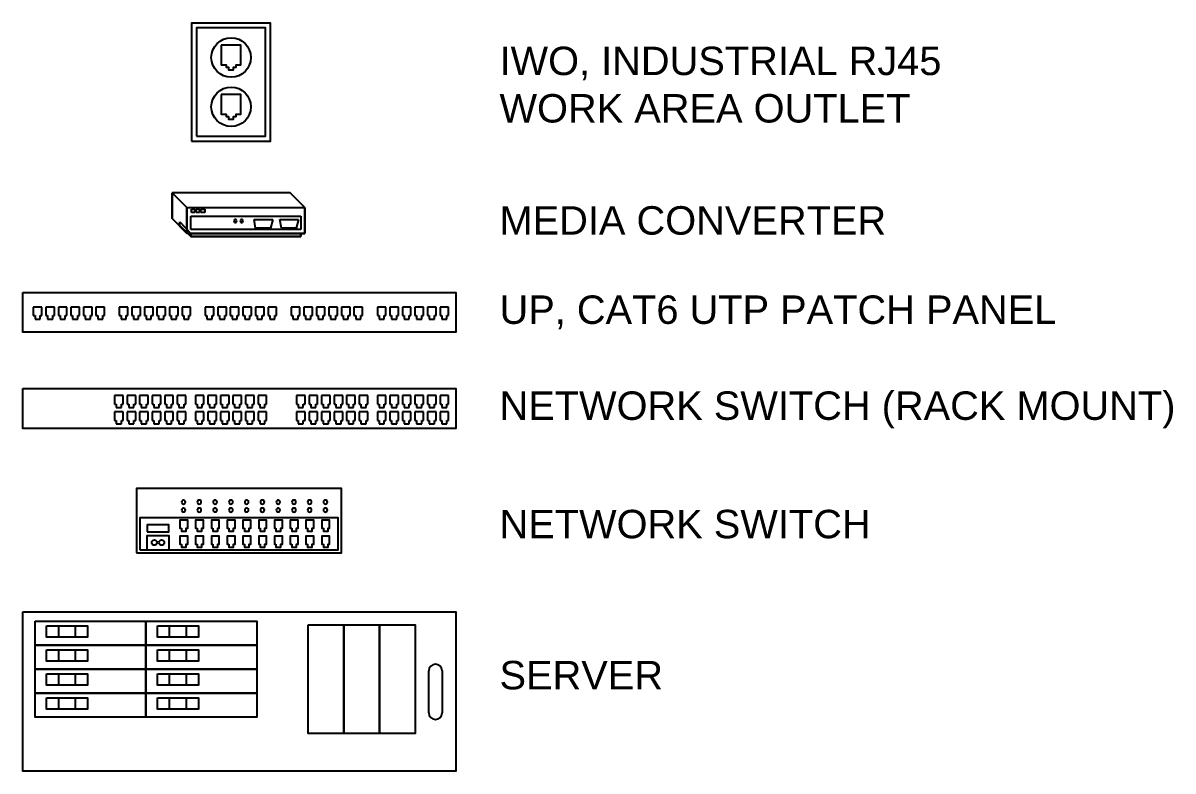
# Paper-space layout 'Sample Network Drawing - A1 Sheet' of a CAD drawing. Extents: x 49 to 806, y 22 to 564.
# Drawn here: x 704 to 805, y 345.1 to 410.8 of the extents above; entities that cross this region are included whole.
import ezdxf

# ---------------------------------------------------------------- set-up
doc = ezdxf.new("R2010")
doc.units = 0
doc.layers.add('N-ANNO-TEXT', color=2, linetype='Continuous', lineweight=18)
doc.layers.add('N-EQPM', color=4, linetype='Continuous', lineweight=25)
doc.styles.add('_CGS_2-5_NOTES', font='arial.ttf', dxfattribs={"height": 2.5})

psp = doc.layouts.new('Sample Network Drawing - A1 Sheet')

# ---------------------------------------------------------------- linework, layer by layer
at = {"layer": 'N-EQPM'}
for p, q in [((727.49, 395.88), (717.14, 395.88)), ((717.14, 395.88), (718.44, 394.58)), ((717.14, 393.62), (717.14, 395.88)), ((717.14, 395.88), (718.44, 394.58)), ((727.49, 395.88), (717.14, 395.88)), ((717.14, 395.88), (717.14, 393.62)), ((728.79, 394.58), (727.49, 395.88)), ((728.79, 394.58), (727.49, 395.88)), ((718.44, 392.31), (718.44, 394.58)), ((718.44, 394.58), (728.79, 394.58)), ((718.44, 394.58), (728.79, 394.58)), ((718.44, 394.58), (718.44, 392.31)), ((718.85, 394.16), (718.85, 394.44)), ((718.85, 394.44), (719.13, 394.44)), ((719.13, 394.16), (718.85, 394.16)), ((719.13, 394.44), (719.13, 394.16)), ((719.26, 394.16), (719.26, 394.44)), ((719.26, 394.44), (719.54, 394.44)), ((719.54, 394.16), (719.26, 394.16)), ((719.54, 394.44), (719.54, 394.16)), ((719.67, 394.16), (719.67, 394.44)), ((719.67, 394.44), (720.02, 394.44)), ((720.02, 394.16), (719.67, 394.16)), ((720.02, 394.44), (720.02, 394.16)), ((728.79, 394.58), (728.79, 392.31)), ((728.79, 394.58), (728.79, 394.58)), ((728.79, 392.31), (728.79, 394.58)), ((718.44, 392.31), (717.14, 393.62)), ((717.14, 393.62), (718.78, 392.04)), ((717.82, 393), (717.82, 393.34)), ((717.82, 393.34), (718.78, 392.31)), ((718.78, 392.04), (717.82, 393)), ((718.78, 392.66), (718.78, 393.82)), ((718.78, 393.82), (728.45, 393.82)), ((722.62, 393.55), (722.55, 393.41)), ((722.55, 393.41), (722.62, 393.27)), ((722.76, 393.55), (722.62, 393.55)), ((722.62, 393.27), (722.76, 393.27)), ((722.83, 393.41), (722.76, 393.55)), ((722.76, 393.27), (722.83, 393.41)), ((723.17, 393.55), (723.1, 393.41)), ((723.1, 393.41), (723.17, 393.27)), ((723.31, 393.55), (723.17, 393.55)), ((723.17, 393.27), (723.31, 393.27)), ((723.38, 393.41), (723.31, 393.55)), ((723.31, 393.27), (723.38, 393.41)), ((724.47, 392.79), (724.34, 393.55)), ((724.34, 393.55), (725.98, 393.55)), ((725.98, 393.55), (725.78, 392.79)), ((726.74, 392.79), (726.6, 393.55)), ((726.6, 393.55), (728.24, 393.55)), ((728.24, 393.55), (728.04, 392.79)), ((728.45, 393.82), (728.45, 392.66)), ((728.79, 392.31), (718.44, 392.31)), ((718.44, 392.31), (718.44, 392.31)), ((728.45, 392.66), (718.78, 392.66)), ((718.78, 392.31), (718.78, 392.04)), ((718.78, 392.04), (718.78, 392.31)), ((718.78, 392.31), (728.45, 392.31)), ((718.78, 392.04), (718.78, 392.04)), ((728.45, 392.04), (718.78, 392.04)), ((718.78, 392.04), (728.45, 392.04)), ((725.78, 392.79), (724.47, 392.79)), ((728.04, 392.79), (726.74, 392.79)), ((728.45, 392.66), (728.45, 392.66)), ((728.45, 392.31), (728.45, 392.04)), ((728.45, 392.04), (728.45, 392.31)), ((728.45, 392.31), (728.79, 392.31)), ((728.45, 392.04), (728.45, 392.04)), ((728.79, 392.31), (728.79, 392.31)), ((739.68, 350.17), (739.68, 353.87)), ((740.85, 353.87), (740.85, 350.17))]:
    psp.add_line(p, q, dxfattribs=at)
at = {"layer": 'N-EQPM', "linetype": 'Continuous'}
for p, q in [((705.7, 385.84), (704.94, 385.84)), ((704.94, 385.84), (704.94, 385.09)), ((705.7, 385.09), (705.7, 385.84)), ((706.8, 385.84), (706.05, 385.84)), ((706.05, 385.84), (706.05, 385.09)), ((706.8, 385.09), (706.8, 385.84)), ((707.9, 385.84), (707.15, 385.84)), ((707.15, 385.84), (707.15, 385.09)), ((707.9, 385.09), (707.9, 385.84)), ((709.01, 385.84), (708.25, 385.84)), ((708.25, 385.84), (708.25, 385.09)), ((709.01, 385.09), (709.01, 385.84)), ((710.11, 385.84), (709.35, 385.84)), ((709.35, 385.84), (709.35, 385.09)), ((710.11, 385.09), (710.11, 385.84)), ((711.21, 385.84), (710.45, 385.84)), ((710.45, 385.84), (710.45, 385.09)), ((711.21, 385.09), (711.21, 385.84)), ((713.25, 385.84), (712.5, 385.84)), ((712.5, 385.84), (712.5, 385.09)), ((713.25, 385.09), (713.25, 385.84)), ((714.35, 385.84), (713.6, 385.84)), ((713.6, 385.84), (713.6, 385.09)), ((714.35, 385.09), (714.35, 385.84)), ((715.46, 385.84), (714.7, 385.84)), ((714.7, 385.84), (714.7, 385.09)), ((715.46, 385.09), (715.46, 385.84)), ((716.56, 385.84), (715.8, 385.84)), ((715.8, 385.84), (715.8, 385.09)), ((716.56, 385.09), (716.56, 385.84)), ((717.66, 385.84), (716.91, 385.84)), ((716.91, 385.84), (716.91, 385.09)), ((717.66, 385.09), (717.66, 385.84)), ((718.76, 385.84), (718.01, 385.84)), ((718.01, 385.84), (718.01, 385.09)), ((718.76, 385.09), (718.76, 385.84)), ((720.81, 385.84), (720.05, 385.84)), ((720.05, 385.84), (720.05, 385.09)), ((720.81, 385.09), (720.81, 385.84)), ((721.91, 385.84), (721.15, 385.84)), ((721.15, 385.84), (721.15, 385.09)), ((721.91, 385.09), (721.91, 385.84)), ((723.01, 385.84), (722.25, 385.84)), ((722.25, 385.84), (722.25, 385.09)), ((723.01, 385.09), (723.01, 385.84)), ((724.11, 385.84), (723.36, 385.84)), ((723.36, 385.84), (723.36, 385.09)), ((724.11, 385.09), (724.11, 385.84)), ((725.21, 385.84), (724.46, 385.84)), ((724.46, 385.84), (724.46, 385.09)), ((725.21, 385.09), (725.21, 385.84)), ((726.31, 385.84), (725.56, 385.84)), ((725.56, 385.84), (725.56, 385.09)), ((726.31, 385.09), (726.31, 385.84)), ((728.36, 385.84), (727.6, 385.84)), ((727.6, 385.84), (727.6, 385.09)), ((728.36, 385.09), (728.36, 385.84)), ((729.46, 385.84), (728.71, 385.84)), ((728.71, 385.84), (728.71, 385.09)), ((729.46, 385.09), (729.46, 385.84)), ((730.56, 385.84), (729.81, 385.84)), ((729.81, 385.84), (729.81, 385.09)), ((730.56, 385.09), (730.56, 385.84)), ((731.66, 385.84), (730.91, 385.84)), ((730.91, 385.84), (730.91, 385.09)), ((731.66, 385.09), (731.66, 385.84)), ((732.77, 385.84), (732.01, 385.84)), ((732.01, 385.84), (732.01, 385.09)), ((732.77, 385.09), (732.77, 385.84)), ((733.87, 385.84), (733.11, 385.84)), ((733.11, 385.84), (733.11, 385.09)), ((733.87, 385.09), (733.87, 385.84)), ((735.91, 385.84), (735.16, 385.84)), ((735.16, 385.84), (735.16, 385.09)), ((735.91, 385.09), (735.91, 385.84)), ((737.01, 385.84), (736.26, 385.84)), ((736.26, 385.84), (736.26, 385.09)), ((737.01, 385.09), (737.01, 385.84)), ((738.11, 385.84), (737.36, 385.84)), ((737.36, 385.84), (737.36, 385.09)), ((738.11, 385.09), (738.11, 385.84)), ((739.22, 385.84), (738.46, 385.84)), ((738.46, 385.84), (738.46, 385.09)), ((739.22, 385.09), (739.22, 385.84)), ((740.32, 385.84), (739.56, 385.84)), ((739.56, 385.84), (739.56, 385.09)), ((740.32, 385.09), (740.32, 385.84)), ((741.42, 385.84), (740.67, 385.84)), ((740.67, 385.84), (740.67, 385.09)), ((741.42, 385.09), (741.42, 385.84)), ((704.94, 385.09), (705.1, 385.09)), ((705.1, 385.09), (705.1, 384.79)), ((705.1, 384.79), (705.55, 384.79)), ((705.55, 384.79), (705.55, 385.09)), ((705.55, 385.09), (705.7, 385.09)), ((706.05, 385.09), (706.2, 385.09)), ((706.2, 385.09), (706.2, 384.79)), ((706.2, 384.79), (706.65, 384.79)), ((706.65, 384.79), (706.65, 385.09)), ((706.65, 385.09), (706.8, 385.09)), ((707.15, 385.09), (707.3, 385.09)), ((707.3, 385.09), (707.3, 384.79)), ((707.3, 384.79), (707.75, 384.79)), ((707.75, 384.79), (707.75, 385.09)), ((707.75, 385.09), (707.9, 385.09)), ((708.25, 385.09), (708.4, 385.09)), ((708.4, 385.09), (708.4, 384.79)), ((708.4, 384.79), (708.85, 384.79)), ((708.85, 384.79), (708.85, 385.09)), ((708.85, 385.09), (709.01, 385.09)), ((709.35, 385.09), (709.5, 385.09)), ((709.5, 385.09), (709.5, 384.79)), ((709.5, 384.79), (709.96, 384.79)), ((709.96, 384.79), (709.96, 385.09)), ((709.96, 385.09), (710.11, 385.09)), ((710.45, 385.09), (710.61, 385.09)), ((710.61, 385.09), (710.61, 384.79)), ((710.61, 384.79), (711.06, 384.79)), ((711.06, 384.79), (711.06, 385.09)), ((711.06, 385.09), (711.21, 385.09)), ((712.5, 385.09), (712.65, 385.09)), ((712.65, 385.09), (712.65, 384.79)), ((712.65, 384.79), (713.1, 384.79)), ((713.1, 384.79), (713.1, 385.09)), ((713.1, 385.09), (713.25, 385.09)), ((713.6, 385.09), (713.75, 385.09)), ((713.75, 385.09), (713.75, 384.79)), ((713.75, 384.79), (714.2, 384.79)), ((714.2, 384.79), (714.2, 385.09)), ((714.2, 385.09), (714.35, 385.09)), ((714.7, 385.09), (714.85, 385.09)), ((714.85, 385.09), (714.85, 384.79)), ((714.85, 384.79), (715.31, 384.79)), ((715.31, 384.79), (715.31, 385.09)), ((715.31, 385.09), (715.46, 385.09)), ((715.8, 385.09), (715.95, 385.09)), ((715.95, 385.09), (715.95, 384.79)), ((715.95, 384.79), (716.41, 384.79)), ((716.41, 384.79), (716.41, 385.09)), ((716.41, 385.09), (716.56, 385.09)), ((716.91, 385.09), (717.06, 385.09)), ((717.06, 385.09), (717.06, 384.79)), ((717.06, 384.79), (717.51, 384.79)), ((717.51, 384.79), (717.51, 385.09)), ((717.51, 385.09), (717.66, 385.09)), ((718.01, 385.09), (718.16, 385.09)), ((718.16, 385.09), (718.16, 384.79)), ((718.16, 384.79), (718.61, 384.79)), ((718.61, 384.79), (718.61, 385.09)), ((718.61, 385.09), (718.76, 385.09)), ((720.05, 385.09), (720.2, 385.09)), ((720.2, 385.09), (720.2, 384.79)), ((720.2, 384.79), (720.65, 384.79)), ((720.65, 384.79), (720.65, 385.09)), ((720.65, 385.09), (720.81, 385.09)), ((721.15, 385.09), (721.3, 385.09)), ((721.3, 385.09), (721.3, 384.79)), ((721.3, 384.79), (721.76, 384.79)), ((721.76, 384.79), (721.76, 385.09)), ((721.76, 385.09), (721.91, 385.09)), ((722.25, 385.09), (722.41, 385.09)), ((722.41, 385.09), (722.41, 384.79)), ((722.41, 384.79), (722.86, 384.79)), ((722.86, 384.79), (722.86, 385.09)), ((722.86, 385.09), (723.01, 385.09)), ((723.36, 385.09), (723.51, 385.09)), ((723.51, 385.09), (723.51, 384.79)), ((723.51, 384.79), (723.96, 384.79)), ((723.96, 384.79), (723.96, 385.09)), ((723.96, 385.09), (724.11, 385.09)), ((724.46, 385.09), (724.61, 385.09)), ((724.61, 385.09), (724.61, 384.79)), ((724.61, 384.79), (725.06, 384.79)), ((725.06, 384.79), (725.06, 385.09)), ((725.06, 385.09), (725.21, 385.09)), ((725.56, 385.09), (725.71, 385.09)), ((725.71, 385.09), (725.71, 384.79)), ((725.71, 384.79), (726.16, 384.79)), ((726.16, 384.79), (726.16, 385.09)), ((726.16, 385.09), (726.31, 385.09)), ((727.6, 385.09), (727.75, 385.09)), ((727.75, 385.09), (727.75, 384.79)), ((727.75, 384.79), (728.21, 384.79)), ((728.21, 384.79), (728.21, 385.09)), ((728.21, 385.09), (728.36, 385.09)), ((728.71, 385.09), (728.86, 385.09)), ((728.86, 385.09), (728.86, 384.79)), ((728.86, 384.79), (729.31, 384.79)), ((729.31, 384.79), (729.31, 385.09)), ((729.31, 385.09), (729.46, 385.09)), ((729.81, 385.09), (729.96, 385.09)), ((729.96, 385.09), (729.96, 384.79)), ((729.96, 384.79), (730.41, 384.79)), ((730.41, 384.79), (730.41, 385.09)), ((730.41, 385.09), (730.56, 385.09)), ((730.91, 385.09), (731.06, 385.09)), ((731.06, 385.09), (731.06, 384.79)), ((731.06, 384.79), (731.51, 384.79)), ((731.51, 384.79), (731.51, 385.09)), ((731.51, 385.09), (731.66, 385.09)), ((732.01, 385.09), (732.16, 385.09)), ((732.16, 385.09), (732.16, 384.79)), ((732.16, 384.79), (732.61, 384.79)), ((732.61, 384.79), (732.61, 385.09)), ((732.61, 385.09), (732.77, 385.09)), ((733.11, 385.09), (733.26, 385.09)), ((733.26, 385.09), (733.26, 384.79)), ((733.26, 384.79), (733.72, 384.79)), ((733.72, 384.79), (733.72, 385.09)), ((733.72, 385.09), (733.87, 385.09)), ((735.16, 385.09), (735.31, 385.09)), ((735.31, 385.09), (735.31, 384.79)), ((735.31, 384.79), (735.76, 384.79)), ((735.76, 384.79), (735.76, 385.09)), ((735.76, 385.09), (735.91, 385.09)), ((736.26, 385.09), (736.41, 385.09)), ((736.41, 385.09), (736.41, 384.79)), ((736.41, 384.79), (736.86, 384.79)), ((736.86, 384.79), (736.86, 385.09)), ((736.86, 385.09), (737.01, 385.09)), ((737.36, 385.09), (737.51, 385.09)), ((737.51, 385.09), (737.51, 384.79)), ((737.51, 384.79), (737.96, 384.79)), ((737.96, 384.79), (737.96, 385.09)), ((737.96, 385.09), (738.11, 385.09)), ((738.46, 385.09), (738.61, 385.09)), ((738.61, 385.09), (738.61, 384.79)), ((738.61, 384.79), (739.07, 384.79)), ((739.07, 384.79), (739.07, 385.09)), ((739.07, 385.09), (739.22, 385.09)), ((739.56, 385.09), (739.71, 385.09)), ((739.71, 385.09), (739.71, 384.79)), ((739.71, 384.79), (740.17, 384.79)), ((740.17, 384.79), (740.17, 385.09)), ((740.17, 385.09), (740.32, 385.09)), ((740.67, 385.09), (740.82, 385.09)), ((740.82, 385.09), (740.82, 384.79)), ((740.82, 384.79), (741.27, 384.79)), ((741.27, 384.79), (741.27, 385.09)), ((741.27, 385.09), (741.42, 385.09)), ((712.83, 378.08), (712.08, 378.08)), ((712.08, 378.08), (712.08, 377.32)), ((712.83, 377.32), (712.83, 378.08)), ((713.94, 378.08), (713.18, 378.08)), ((713.18, 378.08), (713.18, 377.32)), ((713.94, 377.32), (713.94, 378.08)), ((715.04, 378.08), (714.28, 378.08)), ((714.28, 378.08), (714.28, 377.32)), ((715.04, 377.32), (715.04, 378.08)), ((716.14, 378.08), (715.38, 378.08)), ((715.38, 378.08), (715.38, 377.32)), ((716.14, 377.32), (716.14, 378.08)), ((717.24, 378.08), (716.49, 378.08)), ((716.49, 378.08), (716.49, 377.32)), ((717.24, 377.32), (717.24, 378.08)), ((718.34, 378.08), (717.59, 378.08)), ((717.59, 378.08), (717.59, 377.32)), ((718.34, 377.32), (718.34, 378.08)), ((719.93, 378.08), (719.18, 378.08)), ((719.18, 378.08), (719.18, 377.32)), ((719.93, 377.32), (719.93, 378.08)), ((721.03, 378.08), (720.28, 378.08)), ((720.28, 378.08), (720.28, 377.32)), ((721.03, 377.32), (721.03, 378.08)), ((722.14, 378.08), (721.38, 378.08)), ((721.38, 378.08), (721.38, 377.32)), ((722.14, 377.32), (722.14, 378.08)), ((723.24, 378.08), (722.48, 378.08)), ((722.48, 378.08), (722.48, 377.32)), ((723.24, 377.32), (723.24, 378.08)), ((724.34, 378.08), (723.59, 378.08)), ((723.59, 378.08), (723.59, 377.32)), ((724.34, 377.32), (724.34, 378.08)), ((725.44, 378.08), (724.69, 378.08)), ((724.69, 378.08), (724.69, 377.32)), ((725.44, 377.32), (725.44, 378.08)), ((728.81, 378.08), (728.06, 378.08)), ((728.06, 378.08), (728.06, 377.32)), ((728.81, 377.32), (728.81, 378.08)), ((729.91, 378.08), (729.16, 378.08)), ((729.16, 378.08), (729.16, 377.32)), ((729.91, 377.32), (729.91, 378.08)), ((731.02, 378.08), (730.26, 378.08)), ((730.26, 378.08), (730.26, 377.32)), ((731.02, 377.32), (731.02, 378.08)), ((732.12, 378.08), (731.36, 378.08)), ((731.36, 378.08), (731.36, 377.32)), ((732.12, 377.32), (732.12, 378.08)), ((733.22, 378.08), (732.46, 378.08)), ((732.46, 378.08), (732.46, 377.32)), ((733.22, 377.32), (733.22, 378.08)), ((734.32, 378.08), (733.57, 378.08)), ((733.57, 378.08), (733.57, 377.32)), ((734.32, 377.32), (734.32, 378.08)), ((735.91, 378.08), (735.16, 378.08)), ((735.16, 378.08), (735.16, 377.32)), ((735.91, 377.32), (735.91, 378.08)), ((737.01, 378.08), (736.26, 378.08)), ((736.26, 378.08), (736.26, 377.32)), ((737.01, 377.32), (737.01, 378.08)), ((738.11, 378.08), (737.36, 378.08)), ((737.36, 378.08), (737.36, 377.32)), ((738.11, 377.32), (738.11, 378.08)), ((739.22, 378.08), (738.46, 378.08)), ((738.46, 378.08), (738.46, 377.32)), ((739.22, 377.32), (739.22, 378.08)), ((740.32, 378.08), (739.56, 378.08)), ((739.56, 378.08), (739.56, 377.32)), ((740.32, 377.32), (740.32, 378.08)), ((741.42, 378.08), (740.67, 378.08)), ((740.67, 378.08), (740.67, 377.32)), ((741.42, 377.32), (741.42, 378.08)), ((712.08, 377.32), (712.23, 377.32)), ((712.23, 377.32), (712.23, 377.02)), ((712.23, 377.02), (712.68, 377.02)), ((712.68, 377.02), (712.68, 377.32)), ((712.68, 377.32), (712.83, 377.32)), ((713.18, 377.32), (713.33, 377.32)), ((713.33, 377.32), (713.33, 377.02)), ((713.33, 377.02), (713.78, 377.02)), ((713.78, 377.02), (713.78, 377.32)), ((713.78, 377.32), (713.94, 377.32)), ((714.28, 377.32), (714.43, 377.32)), ((714.43, 377.32), (714.43, 377.02)), ((714.43, 377.02), (714.89, 377.02)), ((714.89, 377.02), (714.89, 377.32)), ((714.89, 377.32), (715.04, 377.32)), ((715.38, 377.32), (715.54, 377.32)), ((715.54, 377.32), (715.54, 377.02)), ((715.54, 377.02), (715.99, 377.02)), ((715.99, 377.02), (715.99, 377.32)), ((715.99, 377.32), (716.14, 377.32)), ((716.49, 377.32), (716.64, 377.32)), ((716.64, 377.32), (716.64, 377.02)), ((716.64, 377.02), (717.09, 377.02)), ((717.09, 377.02), (717.09, 377.32)), ((717.09, 377.32), (717.24, 377.32)), ((717.59, 377.32), (717.74, 377.32)), ((717.74, 377.32), (717.74, 377.02)), ((717.74, 377.02), (718.19, 377.02)), ((718.19, 377.02), (718.19, 377.32)), ((718.19, 377.32), (718.34, 377.32)), ((719.18, 377.32), (719.33, 377.32)), ((719.33, 377.32), (719.33, 377.02)), ((719.33, 377.02), (719.78, 377.02)), ((719.78, 377.02), (719.78, 377.32)), ((719.78, 377.32), (719.93, 377.32)), ((720.28, 377.32), (720.43, 377.32)), ((720.43, 377.32), (720.43, 377.02)), ((720.43, 377.02), (720.88, 377.02)), ((720.88, 377.02), (720.88, 377.32)), ((720.88, 377.32), (721.03, 377.32)), ((721.38, 377.32), (721.53, 377.32)), ((721.53, 377.32), (721.53, 377.02)), ((721.53, 377.02), (721.99, 377.02)), ((721.99, 377.02), (721.99, 377.32)), ((721.99, 377.32), (722.14, 377.32)), ((722.48, 377.32), (722.63, 377.32)), ((722.63, 377.32), (722.63, 377.02)), ((722.63, 377.02), (723.09, 377.02)), ((723.09, 377.02), (723.09, 377.32)), ((723.09, 377.32), (723.24, 377.32)), ((723.59, 377.32), (723.74, 377.32)), ((723.74, 377.32), (723.74, 377.02)), ((723.74, 377.02), (724.19, 377.02)), ((724.19, 377.02), (724.19, 377.32)), ((724.19, 377.32), (724.34, 377.32)), ((724.69, 377.32), (724.84, 377.32)), ((724.84, 377.32), (724.84, 377.02)), ((724.84, 377.02), (725.29, 377.02)), ((725.29, 377.02), (725.29, 377.32)), ((725.29, 377.32), (725.44, 377.32)), ((728.06, 377.32), (728.21, 377.32)), ((728.21, 377.32), (728.21, 377.02)), ((728.21, 377.02), (728.66, 377.02)), ((728.66, 377.02), (728.66, 377.32)), ((728.66, 377.32), (728.81, 377.32)), ((729.16, 377.32), (729.31, 377.32)), ((729.31, 377.32), (729.31, 377.02)), ((729.31, 377.02), (729.76, 377.02)), ((729.76, 377.02), (729.76, 377.32)), ((729.76, 377.32), (729.91, 377.32)), ((730.26, 377.32), (730.41, 377.32)), ((730.41, 377.32), (730.41, 377.02)), ((730.41, 377.02), (730.86, 377.02)), ((730.86, 377.02), (730.86, 377.32)), ((730.86, 377.32), (731.02, 377.32)), ((731.36, 377.32), (731.51, 377.32)), ((731.51, 377.32), (731.51, 377.02)), ((731.51, 377.02), (731.97, 377.02)), ((731.97, 377.02), (731.97, 377.32)), ((731.97, 377.32), (732.12, 377.32)), ((732.46, 377.32), (732.62, 377.32)), ((732.62, 377.32), (732.62, 377.02)), ((732.62, 377.02), (733.07, 377.02)), ((733.07, 377.02), (733.07, 377.32)), ((733.07, 377.32), (733.22, 377.32)), ((733.57, 377.32), (733.72, 377.32)), ((733.72, 377.32), (733.72, 377.02)), ((733.72, 377.02), (734.17, 377.02)), ((734.17, 377.02), (734.17, 377.32)), ((734.17, 377.32), (734.32, 377.32)), ((735.16, 377.32), (735.31, 377.32)), ((735.31, 377.32), (735.31, 377.02)), ((735.31, 377.02), (735.76, 377.02)), ((735.76, 377.02), (735.76, 377.32)), ((735.76, 377.32), (735.91, 377.32)), ((736.26, 377.32), (736.41, 377.32)), ((736.41, 377.32), (736.41, 377.02)), ((736.41, 377.02), (736.86, 377.02)), ((736.86, 377.02), (736.86, 377.32)), ((736.86, 377.32), (737.01, 377.32)), ((737.36, 377.32), (737.51, 377.32)), ((737.51, 377.32), (737.51, 377.02)), ((737.51, 377.02), (737.96, 377.02)), ((737.96, 377.02), (737.96, 377.32)), ((737.96, 377.32), (738.11, 377.32)), ((738.46, 377.32), (738.61, 377.32)), ((738.61, 377.32), (738.61, 377.02)), ((738.61, 377.02), (739.07, 377.02)), ((739.07, 377.02), (739.07, 377.32)), ((739.07, 377.32), (739.22, 377.32)), ((739.56, 377.32), (739.71, 377.32)), ((739.71, 377.32), (739.71, 377.02)), ((739.71, 377.02), (740.17, 377.02)), ((740.17, 377.02), (740.17, 377.32)), ((740.17, 377.32), (740.32, 377.32)), ((740.67, 377.32), (740.82, 377.32)), ((740.82, 377.32), (740.82, 377.02)), ((740.82, 377.02), (741.27, 377.02)), ((741.27, 377.02), (741.27, 377.32)), ((741.27, 377.32), (741.42, 377.32)), ((712.83, 376.62), (712.08, 376.62)), ((712.08, 376.62), (712.08, 375.87)), ((712.08, 375.87), (712.23, 375.87)), ((712.23, 375.87), (712.23, 375.57)), ((712.68, 375.57), (712.68, 375.87)), ((712.68, 375.87), (712.83, 375.87)), ((712.83, 375.87), (712.83, 376.62)), ((713.94, 376.62), (713.18, 376.62)), ((713.18, 376.62), (713.18, 375.87)), ((713.18, 375.87), (713.33, 375.87)), ((713.33, 375.87), (713.33, 375.57)), ((713.78, 375.57), (713.78, 375.87)), ((713.78, 375.87), (713.94, 375.87)), ((713.94, 375.87), (713.94, 376.62)), ((715.04, 376.62), (714.28, 376.62)), ((714.28, 376.62), (714.28, 375.87)), ((714.28, 375.87), (714.43, 375.87)), ((714.43, 375.87), (714.43, 375.57)), ((714.89, 375.57), (714.89, 375.87)), ((714.89, 375.87), (715.04, 375.87)), ((715.04, 375.87), (715.04, 376.62)), ((716.14, 376.62), (715.38, 376.62)), ((715.38, 376.62), (715.38, 375.87)), ((715.38, 375.87), (715.54, 375.87)), ((715.54, 375.87), (715.54, 375.57)), ((715.99, 375.57), (715.99, 375.87)), ((715.99, 375.87), (716.14, 375.87)), ((716.14, 375.87), (716.14, 376.62)), ((717.24, 376.62), (716.49, 376.62)), ((716.49, 376.62), (716.49, 375.87)), ((716.49, 375.87), (716.64, 375.87)), ((716.64, 375.87), (716.64, 375.57)), ((717.09, 375.57), (717.09, 375.87)), ((717.09, 375.87), (717.24, 375.87)), ((717.24, 375.87), (717.24, 376.62)), ((718.34, 376.62), (717.59, 376.62)), ((717.59, 376.62), (717.59, 375.87)), ((717.59, 375.87), (717.74, 375.87)), ((717.74, 375.87), (717.74, 375.57)), ((718.19, 375.57), (718.19, 375.87)), ((718.19, 375.87), (718.34, 375.87)), ((718.34, 375.87), (718.34, 376.62)), ((719.93, 376.62), (719.18, 376.62)), ((719.18, 376.62), (719.18, 375.87)), ((719.18, 375.87), (719.33, 375.87)), ((719.33, 375.87), (719.33, 375.57)), ((719.78, 375.57), (719.78, 375.87)), ((719.78, 375.87), (719.93, 375.87)), ((719.93, 375.87), (719.93, 376.62)), ((721.03, 376.62), (720.28, 376.62)), ((720.28, 376.62), (720.28, 375.87)), ((720.28, 375.87), (720.43, 375.87)), ((720.43, 375.87), (720.43, 375.57)), ((720.88, 375.57), (720.88, 375.87)), ((720.88, 375.87), (721.03, 375.87)), ((721.03, 375.87), (721.03, 376.62)), ((722.14, 376.62), (721.38, 376.62)), ((721.38, 376.62), (721.38, 375.87)), ((721.38, 375.87), (721.53, 375.87)), ((721.53, 375.87), (721.53, 375.57)), ((721.99, 375.57), (721.99, 375.87)), ((721.99, 375.87), (722.14, 375.87)), ((722.14, 375.87), (722.14, 376.62)), ((723.24, 376.62), (722.48, 376.62)), ((722.48, 376.62), (722.48, 375.87)), ((722.48, 375.87), (722.63, 375.87)), ((722.63, 375.87), (722.63, 375.57)), ((723.09, 375.57), (723.09, 375.87)), ((723.09, 375.87), (723.24, 375.87)), ((723.24, 375.87), (723.24, 376.62)), ((724.34, 376.62), (723.59, 376.62)), ((723.59, 376.62), (723.59, 375.87)), ((723.59, 375.87), (723.74, 375.87)), ((723.74, 375.87), (723.74, 375.57)), ((724.19, 375.57), (724.19, 375.87)), ((724.19, 375.87), (724.34, 375.87)), ((724.34, 375.87), (724.34, 376.62)), ((725.44, 376.62), (724.69, 376.62)), ((724.69, 376.62), (724.69, 375.87)), ((724.69, 375.87), (724.84, 375.87)), ((724.84, 375.87), (724.84, 375.57)), ((725.29, 375.57), (725.29, 375.87)), ((725.29, 375.87), (725.44, 375.87)), ((725.44, 375.87), (725.44, 376.62)), ((728.81, 376.62), (728.06, 376.62)), ((728.06, 376.62), (728.06, 375.87)), ((728.06, 375.87), (728.21, 375.87)), ((728.21, 375.87), (728.21, 375.57)), ((728.66, 375.57), (728.66, 375.87)), ((728.66, 375.87), (728.81, 375.87)), ((728.81, 375.87), (728.81, 376.62)), ((729.91, 376.62), (729.16, 376.62)), ((729.16, 376.62), (729.16, 375.87)), ((729.16, 375.87), (729.31, 375.87)), ((729.31, 375.87), (729.31, 375.57)), ((729.76, 375.57), (729.76, 375.87)), ((729.76, 375.87), (729.91, 375.87)), ((729.91, 375.87), (729.91, 376.62)), ((731.02, 376.62), (730.26, 376.62)), ((730.26, 376.62), (730.26, 375.87)), ((730.26, 375.87), (730.41, 375.87)), ((730.41, 375.87), (730.41, 375.57)), ((730.86, 375.57), (730.86, 375.87)), ((730.86, 375.87), (731.02, 375.87)), ((731.02, 375.87), (731.02, 376.62)), ((732.12, 376.62), (731.36, 376.62)), ((731.36, 376.62), (731.36, 375.87)), ((731.36, 375.87), (731.51, 375.87)), ((731.51, 375.87), (731.51, 375.57)), ((731.97, 375.57), (731.97, 375.87)), ((731.97, 375.87), (732.12, 375.87)), ((732.12, 375.87), (732.12, 376.62)), ((733.22, 376.62), (732.46, 376.62)), ((732.46, 376.62), (732.46, 375.87)), ((732.46, 375.87), (732.62, 375.87)), ((732.62, 375.87), (732.62, 375.57)), ((733.07, 375.57), (733.07, 375.87)), ((733.07, 375.87), (733.22, 375.87)), ((733.22, 375.87), (733.22, 376.62)), ((734.32, 376.62), (733.57, 376.62)), ((733.57, 376.62), (733.57, 375.87)), ((733.57, 375.87), (733.72, 375.87)), ((733.72, 375.87), (733.72, 375.57)), ((734.17, 375.57), (734.17, 375.87)), ((734.17, 375.87), (734.32, 375.87)), ((734.32, 375.87), (734.32, 376.62)), ((735.91, 376.62), (735.16, 376.62)), ((735.16, 376.62), (735.16, 375.87)), ((735.16, 375.87), (735.31, 375.87)), ((735.31, 375.87), (735.31, 375.57)), ((735.76, 375.57), (735.76, 375.87)), ((735.76, 375.87), (735.91, 375.87)), ((735.91, 375.87), (735.91, 376.62)), ((737.01, 376.62), (736.26, 376.62)), ((736.26, 376.62), (736.26, 375.87)), ((736.26, 375.87), (736.41, 375.87)), ((736.41, 375.87), (736.41, 375.57)), ((736.86, 375.57), (736.86, 375.87)), ((736.86, 375.87), (737.01, 375.87)), ((737.01, 375.87), (737.01, 376.62)), ((738.11, 376.62), (737.36, 376.62)), ((737.36, 376.62), (737.36, 375.87)), ((737.36, 375.87), (737.51, 375.87)), ((737.51, 375.87), (737.51, 375.57)), ((737.96, 375.57), (737.96, 375.87)), ((737.96, 375.87), (738.11, 375.87)), ((738.11, 375.87), (738.11, 376.62)), ((739.22, 376.62), (738.46, 376.62)), ((738.46, 376.62), (738.46, 375.87)), ((738.46, 375.87), (738.61, 375.87)), ((738.61, 375.87), (738.61, 375.57)), ((739.07, 375.57), (739.07, 375.87)), ((739.07, 375.87), (739.22, 375.87)), ((739.22, 375.87), (739.22, 376.62)), ((740.32, 376.62), (739.56, 376.62)), ((739.56, 376.62), (739.56, 375.87)), ((739.56, 375.87), (739.71, 375.87)), ((739.71, 375.87), (739.71, 375.57)), ((740.17, 375.57), (740.17, 375.87)), ((740.17, 375.87), (740.32, 375.87)), ((740.32, 375.87), (740.32, 376.62)), ((741.42, 376.62), (740.67, 376.62)), ((740.67, 376.62), (740.67, 375.87)), ((740.67, 375.87), (740.82, 375.87)), ((740.82, 375.87), (740.82, 375.57)), ((741.27, 375.57), (741.27, 375.87)), ((741.27, 375.87), (741.42, 375.87)), ((741.42, 375.87), (741.42, 376.62)), ((712.23, 375.57), (712.68, 375.57)), ((713.33, 375.57), (713.78, 375.57)), ((714.43, 375.57), (714.89, 375.57)), ((715.54, 375.57), (715.99, 375.57)), ((716.64, 375.57), (717.09, 375.57)), ((717.74, 375.57), (718.19, 375.57)), ((719.33, 375.57), (719.78, 375.57)), ((720.43, 375.57), (720.88, 375.57)), ((721.53, 375.57), (721.99, 375.57)), ((722.63, 375.57), (723.09, 375.57)), ((723.74, 375.57), (724.19, 375.57)), ((724.84, 375.57), (725.29, 375.57)), ((728.21, 375.57), (728.66, 375.57)), ((729.31, 375.57), (729.76, 375.57)), ((730.41, 375.57), (730.86, 375.57)), ((731.51, 375.57), (731.97, 375.57)), ((732.62, 375.57), (733.07, 375.57)), ((733.72, 375.57), (734.17, 375.57)), ((735.31, 375.57), (735.76, 375.57)), ((736.41, 375.57), (736.86, 375.57)), ((737.51, 375.57), (737.96, 375.57)), ((738.61, 375.57), (739.07, 375.57)), ((739.71, 375.57), (740.17, 375.57)), ((740.82, 375.57), (741.27, 375.57))]:
    psp.add_line(p, q, dxfattribs=at)
for points in [[(718.85, 400.42), (725.78, 400.42), (725.78, 410.81), (718.85, 410.81)], [(719.28, 400.85), (725.34, 400.85), (725.34, 410.38), (719.28, 410.38)], [(721.45, 408.87), (721.45, 407.13), (721.88, 407.13), (721.88, 406.92), (722.1, 406.92), (722.1, 406.7), (722.53, 406.7), (722.53, 406.92), (722.75, 406.92), (722.75, 407.13), (723.18, 407.13), (723.18, 408.87)], [(721.45, 404.53), (721.45, 402.8), (721.88, 402.8), (721.88, 402.59), (722.1, 402.59), (722.1, 402.37), (722.53, 402.37), (722.53, 402.59), (722.75, 402.59), (722.75, 402.8), (723.18, 402.8), (723.18, 404.53)], [(714.01, 364.23), (732.01, 364.23), (732.01, 369.9), (714.01, 369.9)], [(714.29, 364.51), (731.73, 364.51), (731.73, 367.32), (714.29, 367.32)], [(714.96, 366.08), (716.85, 366.08), (716.85, 366.71), (714.96, 366.71)], [(717.95, 366.41), (717.95, 366.14), (718.37, 366.14), (718.37, 366.41), (718.51, 366.41), (718.51, 367.1), (717.82, 367.1), (717.82, 366.41)], [(719.34, 366.41), (719.34, 366.14), (719.75, 366.14), (719.75, 366.41), (719.89, 366.41), (719.89, 367.1), (719.2, 367.1), (719.2, 366.41)], [(720.72, 366.41), (720.72, 366.14), (721.14, 366.14), (721.14, 366.41), (721.28, 366.41), (721.28, 367.1), (720.59, 367.1), (720.59, 366.41)], [(722.11, 366.41), (722.11, 366.14), (722.52, 366.14), (722.52, 366.41), (722.66, 366.41), (722.66, 367.1), (721.97, 367.1), (721.97, 366.41)], [(723.49, 366.41), (723.49, 366.14), (723.91, 366.14), (723.91, 366.41), (724.05, 366.41), (724.05, 367.1), (723.35, 367.1), (723.35, 366.41)], [(724.88, 366.41), (724.88, 366.14), (725.29, 366.14), (725.29, 366.41), (725.43, 366.41), (725.43, 367.1), (724.74, 367.1), (724.74, 366.41)], [(726.26, 366.41), (726.26, 366.14), (726.68, 366.14), (726.68, 366.41), (726.82, 366.41), (726.82, 367.1), (726.12, 367.1), (726.12, 366.41)], [(727.65, 366.41), (727.65, 366.14), (728.06, 366.14), (728.06, 366.41), (728.2, 366.41), (728.2, 367.1), (727.51, 367.1), (727.51, 366.41)], [(729.03, 366.41), (729.03, 366.14), (729.45, 366.14), (729.45, 366.41), (729.59, 366.41), (729.59, 367.1), (728.89, 367.1), (728.89, 366.41)], [(730.42, 366.41), (730.42, 366.14), (730.83, 366.14), (730.83, 366.41), (730.97, 366.41), (730.97, 367.1), (730.28, 367.1), (730.28, 366.41)], [(717.95, 365.01), (717.95, 364.73), (718.37, 364.73), (718.37, 365.01), (718.51, 365.01), (718.51, 365.7), (717.82, 365.7), (717.82, 365.01)], [(719.34, 365.01), (719.34, 364.73), (719.75, 364.73), (719.75, 365.01), (719.89, 365.01), (719.89, 365.7), (719.2, 365.7), (719.2, 365.01)], [(720.72, 365.01), (720.72, 364.73), (721.14, 364.73), (721.14, 365.01), (721.28, 365.01), (721.28, 365.7), (720.59, 365.7), (720.59, 365.01)], [(722.11, 365.01), (722.11, 364.73), (722.52, 364.73), (722.52, 365.01), (722.66, 365.01), (722.66, 365.7), (721.97, 365.7), (721.97, 365.01)], [(723.49, 365.01), (723.49, 364.73), (723.91, 364.73), (723.91, 365.01), (724.05, 365.01), (724.05, 365.7), (723.35, 365.7), (723.35, 365.01)], [(724.88, 365.01), (724.88, 364.73), (725.29, 364.73), (725.29, 365.01), (725.43, 365.01), (725.43, 365.7), (724.74, 365.7), (724.74, 365.01)], [(726.26, 365.01), (726.26, 364.73), (726.68, 364.73), (726.68, 365.01), (726.82, 365.01), (726.82, 365.7), (726.12, 365.7), (726.12, 365.01)], [(727.65, 365.01), (727.65, 364.73), (728.06, 364.73), (728.06, 365.01), (728.2, 365.01), (728.2, 365.7), (727.51, 365.7), (727.51, 365.01)], [(729.03, 365.01), (729.03, 364.73), (729.45, 364.73), (729.45, 365.01), (729.59, 365.01), (729.59, 365.7), (728.89, 365.7), (728.89, 365.01)], [(730.42, 365.01), (730.42, 364.73), (730.83, 364.73), (730.83, 365.01), (730.97, 365.01), (730.97, 365.7), (730.28, 365.7), (730.28, 365.01)]]:
    psp.add_lwpolyline(points, close=True, dxfattribs=at)
for points in [[(720.58, 407.78, -1), (724.05, 407.78, -1)], [(720.58, 403.45, -1), (724.05, 403.45, -1)], [(717.97, 368.7, 1), (718.31, 368.7, 1)], [(719.35, 368.7, 1), (719.7, 368.7, 1)], [(720.74, 368.7, 1), (721.08, 368.7, 1)], [(722.12, 368.7, 1), (722.47, 368.7, 1)], [(723.51, 368.7, 1), (723.85, 368.7, 1)], [(724.89, 368.7, 1), (725.24, 368.7, 1)], [(726.28, 368.7, 1), (726.62, 368.7, 1)], [(727.66, 368.7, 1), (728.01, 368.7, 1)], [(729.04, 368.7, 1), (729.39, 368.7, 1)], [(730.43, 368.7, 1), (730.78, 368.7, 1)], [(717.97, 368, 1), (718.31, 368, 1)], [(719.35, 368, 1), (719.7, 368, 1)], [(720.74, 368, 1), (721.08, 368, 1)], [(722.12, 368, 1), (722.47, 368, 1)], [(723.51, 368, 1), (723.85, 368, 1)], [(724.89, 368, 1), (725.24, 368, 1)], [(726.28, 368, 1), (726.62, 368, 1)], [(727.66, 368, 1), (728.01, 368, 1)], [(729.04, 368, 1), (729.39, 368, 1)], [(730.43, 368, 1), (730.78, 368, 1)], [(715.35, 365.14, -1), (715.82, 365.14, -1)], [(715.98, 365.14, -1), (716.45, 365.14, -1)]]:
    psp.add_lwpolyline(points, format="xyb", close=True, dxfattribs=at)
at = {"layer": 'N-EQPM'}
for points in [[(704.04, 387.13), (742.04, 387.13), (742.04, 383.63), (704.04, 383.63)], [(704.04, 378.67), (742.04, 378.67), (742.04, 375.17), (704.04, 375.17)], [(704.04, 359.06), (742.04, 359.06), (742.04, 345.06), (704.04, 345.06)], [(705.1, 358.24), (714.83, 358.24), (714.83, 356.13), (705.1, 356.13)], [(706.1, 357.82), (708.63, 357.82), (708.63, 356.82), (706.1, 356.82)], [(707.19, 357.82), (709.72, 357.82), (709.72, 356.82), (707.19, 356.82)], [(714.83, 358.24), (724.57, 358.24), (724.57, 356.13), (714.83, 356.13)], [(715.84, 357.82), (718.36, 357.82), (718.36, 356.82), (715.84, 356.82)], [(716.92, 357.82), (719.45, 357.82), (719.45, 356.82), (716.92, 356.82)], [(729.09, 357.91), (732.22, 357.91), (732.22, 348.36), (729.09, 348.36)], [(732.22, 357.91), (735.36, 357.91), (735.36, 348.36), (732.22, 348.36)], [(735.36, 357.91), (738.49, 357.91), (738.49, 348.36), (735.36, 348.36)], [(705.1, 356.13), (714.83, 356.13), (714.83, 354.02), (705.1, 354.02)], [(706.1, 355.71), (708.63, 355.71), (708.63, 354.71), (706.1, 354.71)], [(707.19, 355.71), (709.72, 355.71), (709.72, 354.71), (707.19, 354.71)], [(714.83, 356.13), (724.57, 356.13), (724.57, 354.02), (714.83, 354.02)], [(715.84, 355.71), (718.36, 355.71), (718.36, 354.71), (715.84, 354.71)], [(716.92, 355.71), (719.45, 355.71), (719.45, 354.71), (716.92, 354.71)], [(705.1, 354.02), (714.83, 354.02), (714.83, 351.91), (705.1, 351.91)], [(706.1, 353.61), (708.63, 353.61), (708.63, 352.6), (706.1, 352.6)], [(707.19, 353.61), (709.72, 353.61), (709.72, 352.6), (707.19, 352.6)], [(714.83, 354.02), (724.57, 354.02), (724.57, 351.91), (714.83, 351.91)], [(715.84, 353.61), (718.36, 353.61), (718.36, 352.6), (715.84, 352.6)], [(716.92, 353.61), (719.45, 353.61), (719.45, 352.6), (716.92, 352.6)], [(705.1, 351.91), (714.83, 351.91), (714.83, 349.8), (705.1, 349.8)], [(706.1, 351.5), (708.63, 351.5), (708.63, 350.49), (706.1, 350.49)], [(707.19, 351.5), (709.72, 351.5), (709.72, 350.49), (707.19, 350.49)], [(714.83, 351.91), (724.57, 351.91), (724.57, 349.8), (714.83, 349.8)], [(715.84, 351.5), (718.36, 351.5), (718.36, 350.49), (715.84, 350.49)], [(716.92, 351.5), (719.45, 351.5), (719.45, 350.49), (716.92, 350.49)]]:
    psp.add_lwpolyline(points, close=True, dxfattribs=at)
at = {"layer": 'N-EQPM', "linetype": 'Continuous'}
psp.add_lwpolyline([(714.96, 364.51), (714.96, 365.77), (716.85, 365.77), (716.85, 364.51)], dxfattribs=at)
at = {"layer": 'N-EQPM'}
for centre, start, end in [((740.26, 353.87), 0, 180), ((740.26, 350.17), 180, 0)]:
    psp.add_arc(centre, 0.583, start, end, dxfattribs=at)

# ---------------------------------------------------------------- texts
at = {"layer": 'N-ANNO-TEXT', "char_height": 2.5, "attachment_point": 4, "style": '_CGS_2-5_NOTES'}
for s, insert, width in [('IWO, INDUSTRIAL RJ45\\PWORK AREA OUTLET', (745.89, 405.38), 51.8038), ('UP, CAT6 UTP PATCH PANEL', (745.89, 385.38), 67.3219), ('NETWORK SWITCH (RACK MOUNT)', (745.89, 376.8), 67.3219), ('NETWORK SWITCH', (745.89, 366.75), 65.2231), ('SERVER', (745.89, 353.47), 51.8217)]:
    psp.add_mtext(s, dxfattribs=dict(at, insert=insert, width=width))
at = {"layer": 'N-ANNO-TEXT', "ltscale": 3, "insert": (745.89, 393.44), "char_height": 2.5, "width": 61.1048, "attachment_point": 4, "style": '_CGS_2-5_NOTES'}
psp.add_mtext('MEDIA CONVERTER', dxfattribs=at)

doc.saveas('drawing.dxf')
